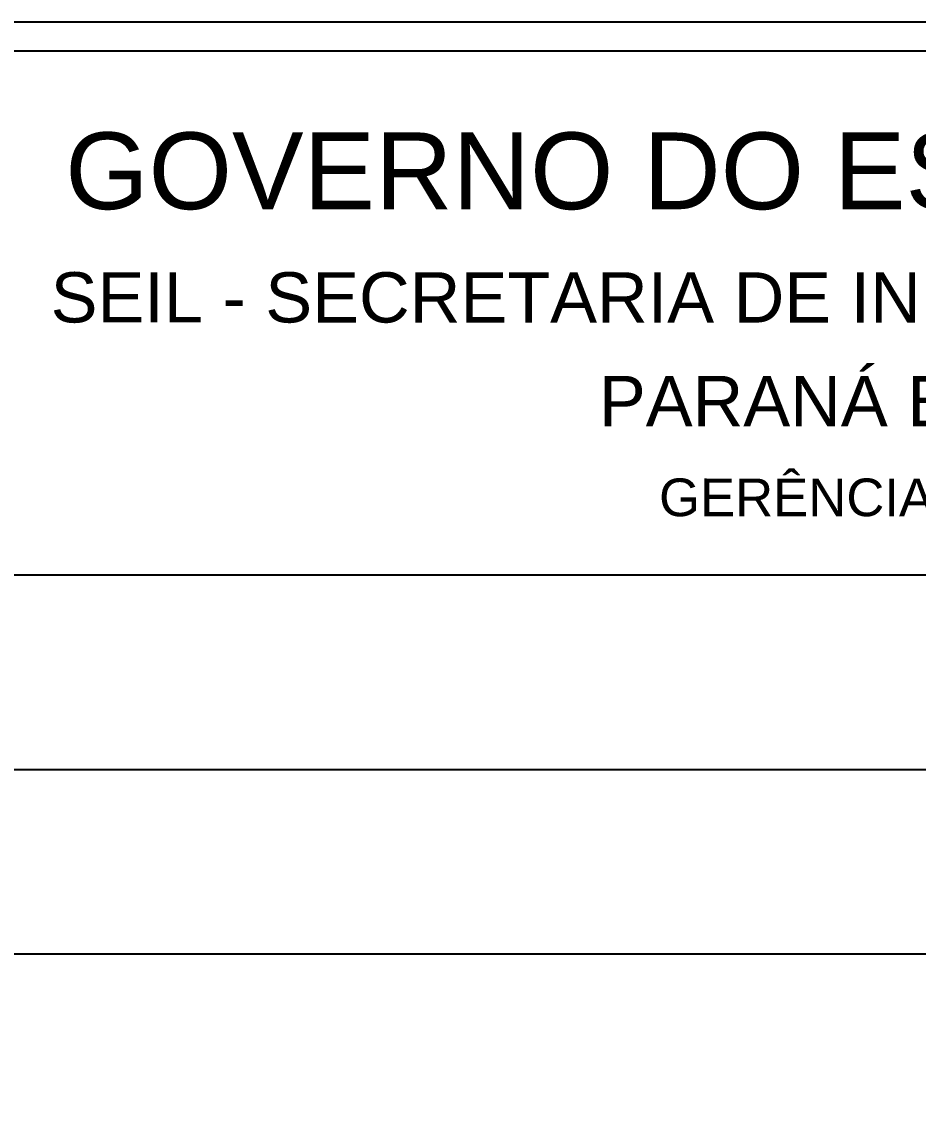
# Paper-space layout 'A0' of a CAD drawing. Header units: millimetres. Extents: x -364 to 825, y -1 to 840.
# Drawn here: x 691.86 to 731.16, y 51.13 to 99.23 of the extents above; entities that cross this region are included whole.
import ezdxf
from ezdxf.enums import TextEntityAlignment as Align

# ---------------------------------------------------------------- set-up
doc = ezdxf.new("R2010")
doc.units = ezdxf.units.MM
doc.layers.add('ARQ_Prancha', color=7, linetype='Continuous')
doc.styles.add('ARIAL', font='arial.ttf')

psp = doc.layouts.new('A0')

# ---------------------------------------------------------------- linework, layer by layer
at = {"layer": 'ARQ_Prancha'}
for p, q in [((639.66, 99.234), (814.66, 99.234)), ((641.66, 74.97), (812.935, 74.97)), ((641.66, 66.429), (812.934, 66.429)), ((641.66, 58.346), (812.934, 58.346))]:
    psp.add_line(p, q, dxfattribs=at)
psp.add_lwpolyline([(814.66, 8.957), (639.66, 8.957), (639.66, 97.973), (814.66, 97.973)], close=True, dxfattribs=at)

# ---------------------------------------------------------------- texts
at = {"layer": 'ARQ_Prancha', "style": 'ARIAL'}
for s, height, p in [('GOVERNO DO ESTADO DO PARANÁ', 3.36756, (734.79, 92.698)), ('SEIL - SECRETARIA DE INFRAESTRUTURA E LOGÍSTICA', 2.205, (734.79, 87.144)), ('PARANÁ EDIFICAÇÕES', 2.205, (734.364, 82.596)), ('GERÊNCIA DE PROJETOS', 1.65375, (734.304, 78.371))]:
    psp.add_text(s, height=height, rotation=359.9947, dxfattribs=at).set_placement(p, align=Align.MIDDLE_CENTER)

doc.saveas('drawing.dxf')
